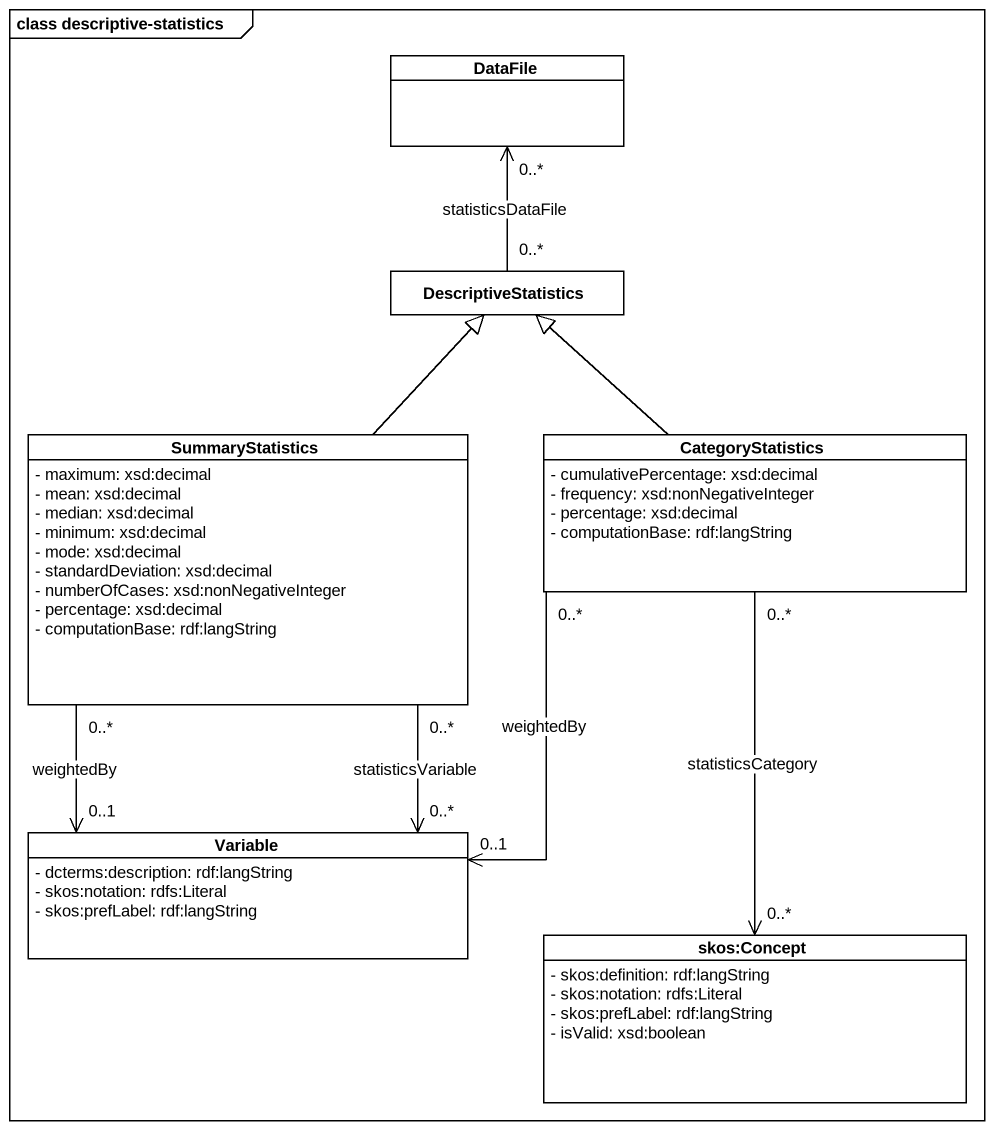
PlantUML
@startuml
mainframe class descriptive-statistics
hide circle
hide empty members
skinparam classAttributeIconSize 0
class DataFile #FFFFFF
class DescriptiveStatistics #FFFFFF
class SummaryStatistics #FFFFFF {
  - maximum: xsd:decimal
  - mean: xsd:decimal
  - median: xsd:decimal
  - minimum: xsd:decimal
  - mode: xsd:decimal
  - standardDeviation: xsd:decimal
  - numberOfCases: xsd:nonNegativeInteger
  - percentage: xsd:decimal
  - computationBase: rdf:langString
}
class CategoryStatistics #FFFFFF {
  - cumulativePercentage: xsd:decimal
  - frequency: xsd:nonNegativeInteger
  - percentage: xsd:decimal
  - computationBase: rdf:langString
}
class Variable #FFFFFF {
  - dcterms:description: rdf:langString
  - skos:notation: rdfs:Literal
  - skos:prefLabel: rdf:langString
}
class "skos:Concept" as skos_Concept #FFFFFF {
  - skos:definition: rdf:langString
  - skos:notation: rdfs:Literal
  - skos:prefLabel: rdf:langString
  - isValid: xsd:boolean
}
DescriptiveStatistics "0..*" -up-> "0..*" DataFile : statisticsDataFile
SummaryStatistics -up-|> DescriptiveStatistics
SummaryStatistics "0..*" --> "0..1" Variable : weightedBy
SummaryStatistics "0..*" --> "0..*" Variable : statisticsVariable
CategoryStatistics -up-|> DescriptiveStatistics
CategoryStatistics "0..*" --> "0..1" Variable : weightedBy
CategoryStatistics "0..*" --> "0..*" skos_Concept : statisticsCategory
@enduml
